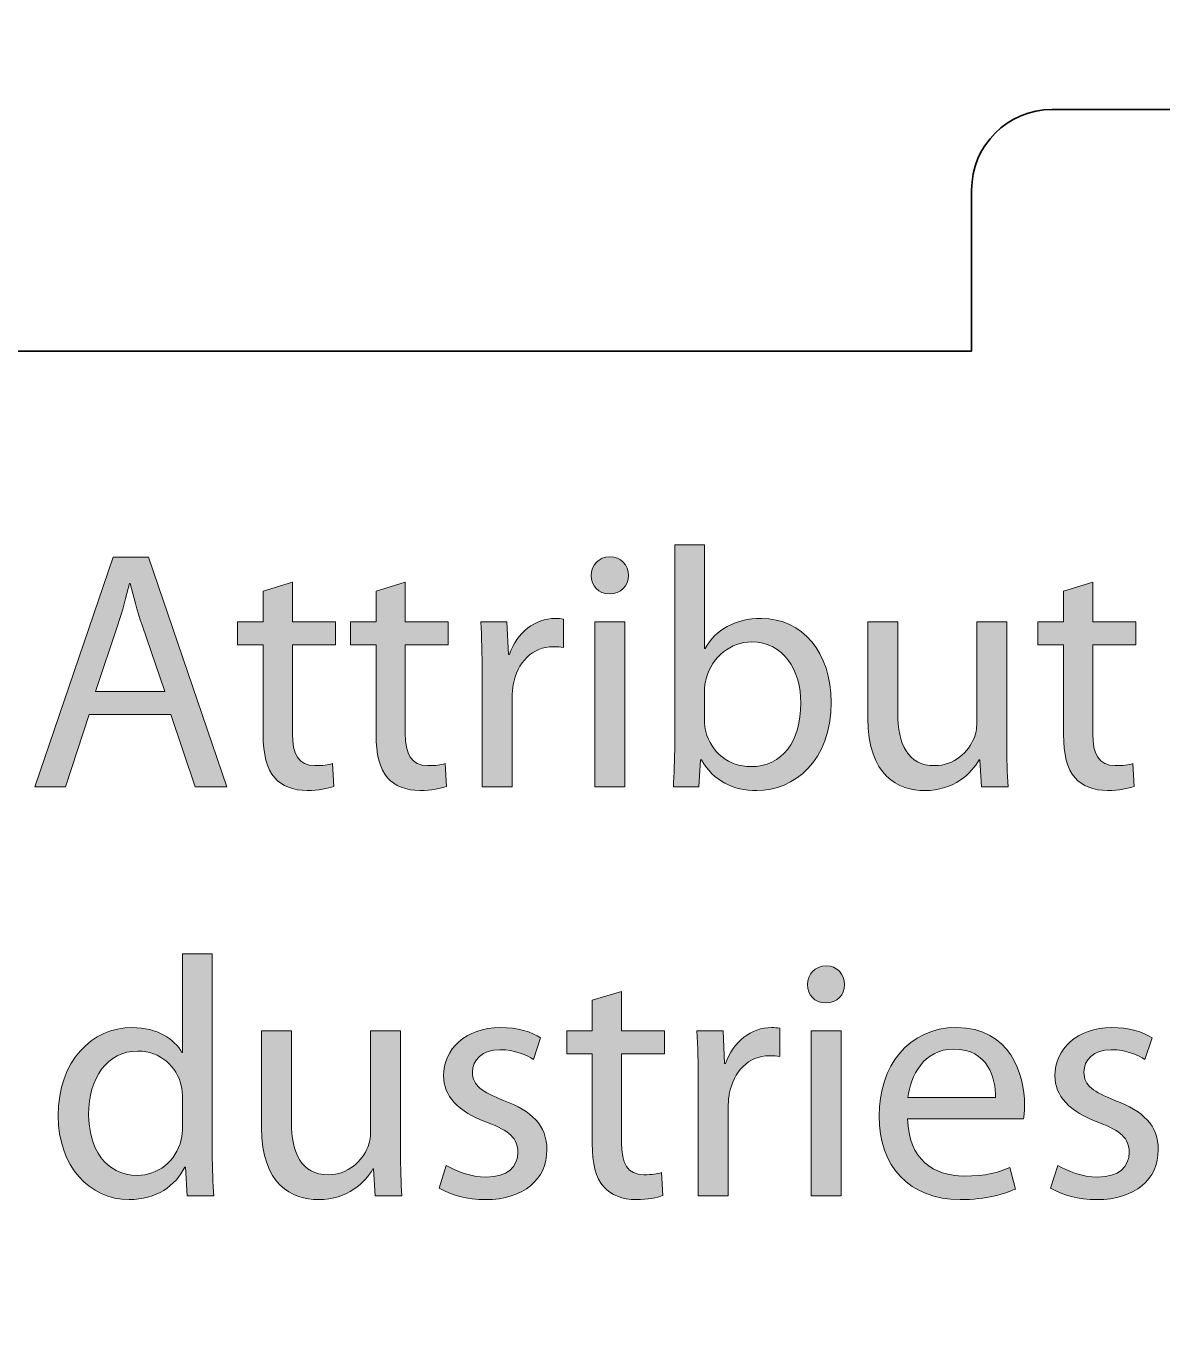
# Model space of a CAD drawing. Header units: inches. Extents: x 51 to 229, y 44 to 173.
# Drawn here: x 184.59 to 198.7, y 124.37 to 140.5 of the extents above; entities that cross this region are included whole.
import ezdxf

# ---------------------------------------------------------------- set-up
doc = ezdxf.new("R2010")
doc.units = ezdxf.units.IN
doc.header["$MEASUREMENT"] = 0
doc.layers.add('Artwork', color=7, linetype='Continuous')

# ---------------------------------------------------------------- blocks, each defined once
blk = doc.blocks.new('block 8')
at = {"layer": 'Artwork', "true_color": 0xed1c24}
h = blk.add_hatch(color=240, dxfattribs=at)
h.dxf.hatch_style = 2
edge = h.paths.add_edge_path()
edge.add_spline(control_points=[(192.647, 134.061), (192.647, 134.061), (193.015, 134.061), (193.015, 134.061), (193.015, 134.061), (193.015, 132.775), (193.015, 132.775), (193.015, 132.775), (193.023, 132.775), (193.023, 132.775), (193.155, 133.003), (193.391, 133.147), (193.722, 133.147), (194.233, 133.147), (194.589, 132.724), (194.589, 132.106), (194.589, 131.374), (194.124, 131.01), (193.667, 131.01), (193.37, 131.01), (193.133, 131.125), (192.977, 131.391), (192.977, 131.391), (192.968, 131.391), (192.968, 131.391), (192.968, 131.391), (192.947, 131.057), (192.947, 131.057), (192.947, 131.057), (192.63, 131.057), (192.63, 131.057), (192.638, 131.197), (192.647, 131.404), (192.647, 131.586), (192.647, 131.586), (192.647, 134.061), (192.647, 134.061)], knot_values=[0, 0, 0, 0, 1, 1, 1, 2, 2, 2, 3, 3, 3, 4, 4, 4, 5, 5, 5, 6, 6, 6, 7, 7, 7, 8, 8, 8, 9, 9, 9, 10, 10, 10, 11, 11, 11, 12, 12, 12, 12], degree=3, periodic=1)
edge = h.paths.add_edge_path()
edge.add_spline(control_points=[(193.015, 131.878), (193.015, 131.831), (193.019, 131.785), (193.032, 131.742), (193.1, 131.484), (193.319, 131.307), (193.59, 131.307), (193.984, 131.307), (194.212, 131.624), (194.212, 132.094), (194.212, 132.504), (194.001, 132.855), (193.599, 132.855), (193.349, 132.855), (193.112, 132.677), (193.036, 132.398), (193.023, 132.352), (193.015, 132.301), (193.015, 132.242), (193.015, 132.242), (193.015, 131.878), (193.015, 131.878)], knot_values=[0, 0, 0, 0, 1, 1, 1, 2, 2, 2, 3, 3, 3, 4, 4, 4, 5, 5, 5, 6, 6, 6, 7, 7, 7, 7], degree=3, periodic=1)
h = blk.add_hatch(color=240, dxfattribs=at)
h.dxf.hatch_style = 2
h.paths.add_polyline_path([(185.378, 131.954), (185.082, 131.057), (184.701, 131.057), (185.674, 133.909), (186.114, 133.909), (187.087, 131.057), (186.694, 131.057), (186.389, 131.954)])
edge = h.paths.add_edge_path()
edge.add_spline(control_points=[(186.317, 132.242), (186.317, 132.242), (186.034, 133.063), (186.034, 133.063), (185.97, 133.249), (185.928, 133.418), (185.886, 133.583), (185.886, 133.583), (185.877, 133.583), (185.877, 133.583), (185.835, 133.418), (185.793, 133.24), (185.733, 133.067), (185.733, 133.067), (185.454, 132.242), (185.454, 132.242), (185.454, 132.242), (186.317, 132.242), (186.317, 132.242)], knot_values=[0, 0, 0, 0, 1, 1, 1, 2, 2, 2, 3, 3, 3, 4, 4, 4, 5, 5, 5, 6, 6, 6, 6], degree=3, periodic=1)
h = blk.add_hatch(color=240, dxfattribs=at)
h.dxf.hatch_style = 2
edge = h.paths.add_edge_path()
edge.add_spline(control_points=[(192.071, 133.68), (192.071, 133.553), (191.982, 133.452), (191.834, 133.452), (191.699, 133.452), (191.61, 133.553), (191.61, 133.68), (191.61, 133.807), (191.703, 133.913), (191.842, 133.913), (191.978, 133.913), (192.071, 133.811), (192.071, 133.68)], knot_values=[0, 0, 0, 0, 1, 1, 1, 2, 2, 2, 3, 3, 3, 4, 4, 4, 4], degree=3, periodic=1)
h.paths.add_polyline_path([(191.656, 131.057), (191.656, 133.105), (192.029, 133.105), (192.029, 131.057)])
h = blk.add_hatch(color=240, dxfattribs=at)
h.dxf.hatch_style = 2
edge = h.paths.add_edge_path()
edge.add_spline(control_points=[(187.901, 133.596), (187.901, 133.596), (187.901, 133.105), (187.901, 133.105), (187.901, 133.105), (188.434, 133.105), (188.434, 133.105), (188.434, 133.105), (188.434, 132.821), (188.434, 132.821), (188.434, 132.821), (187.901, 132.821), (187.901, 132.821), (187.901, 132.821), (187.901, 131.717), (187.901, 131.717), (187.901, 131.463), (187.973, 131.319), (188.18, 131.319), (188.282, 131.319), (188.341, 131.328), (188.396, 131.345), (188.396, 131.345), (188.413, 131.061), (188.413, 131.061), (188.341, 131.036), (188.227, 131.01), (188.083, 131.01), (187.91, 131.01), (187.77, 131.07), (187.681, 131.167), (187.58, 131.281), (187.537, 131.463), (187.537, 131.704), (187.537, 131.704), (187.537, 132.821), (187.537, 132.821), (187.537, 132.821), (187.22, 132.821), (187.22, 132.821), (187.22, 132.821), (187.22, 133.105), (187.22, 133.105), (187.22, 133.105), (187.537, 133.105), (187.537, 133.105), (187.537, 133.105), (187.537, 133.486), (187.537, 133.486), (187.537, 133.486), (187.901, 133.596), (187.901, 133.596)], knot_values=[0, 0, 0, 0, 1, 1, 1, 2, 2, 2, 3, 3, 3, 4, 4, 4, 5, 5, 5, 6, 6, 6, 7, 7, 7, 8, 8, 8, 9, 9, 9, 10, 10, 10, 11, 11, 11, 12, 12, 12, 13, 13, 13, 14, 14, 14, 15, 15, 15, 16, 16, 16, 17, 17, 17, 17], degree=3, periodic=1)
h = blk.add_hatch(color=240, dxfattribs=at)
h.dxf.hatch_style = 2
edge = h.paths.add_edge_path()
edge.add_spline(control_points=[(189.302, 133.596), (189.302, 133.596), (189.302, 133.105), (189.302, 133.105), (189.302, 133.105), (189.835, 133.105), (189.835, 133.105), (189.835, 133.105), (189.835, 132.821), (189.835, 132.821), (189.835, 132.821), (189.302, 132.821), (189.302, 132.821), (189.302, 132.821), (189.302, 131.717), (189.302, 131.717), (189.302, 131.463), (189.374, 131.319), (189.582, 131.319), (189.683, 131.319), (189.742, 131.328), (189.797, 131.345), (189.797, 131.345), (189.814, 131.061), (189.814, 131.061), (189.742, 131.036), (189.628, 131.01), (189.484, 131.01), (189.311, 131.01), (189.171, 131.07), (189.082, 131.167), (188.981, 131.281), (188.938, 131.463), (188.938, 131.704), (188.938, 131.704), (188.938, 132.821), (188.938, 132.821), (188.938, 132.821), (188.621, 132.821), (188.621, 132.821), (188.621, 132.821), (188.621, 133.105), (188.621, 133.105), (188.621, 133.105), (188.938, 133.105), (188.938, 133.105), (188.938, 133.105), (188.938, 133.486), (188.938, 133.486), (188.938, 133.486), (189.302, 133.596), (189.302, 133.596)], knot_values=[0, 0, 0, 0, 1, 1, 1, 2, 2, 2, 3, 3, 3, 4, 4, 4, 5, 5, 5, 6, 6, 6, 7, 7, 7, 8, 8, 8, 9, 9, 9, 10, 10, 10, 11, 11, 11, 12, 12, 12, 13, 13, 13, 14, 14, 14, 15, 15, 15, 16, 16, 16, 17, 17, 17, 17], degree=3, periodic=1)
h = blk.add_hatch(color=240, dxfattribs=at)
h.dxf.hatch_style = 2
edge = h.paths.add_edge_path()
edge.add_spline(control_points=[(197.837, 133.596), (197.837, 133.596), (197.837, 133.105), (197.837, 133.105), (197.837, 133.105), (198.37, 133.105), (198.37, 133.105), (198.37, 133.105), (198.37, 132.821), (198.37, 132.821), (198.37, 132.821), (197.837, 132.821), (197.837, 132.821), (197.837, 132.821), (197.837, 131.717), (197.837, 131.717), (197.837, 131.463), (197.908, 131.319), (198.116, 131.319), (198.217, 131.319), (198.277, 131.328), (198.332, 131.345), (198.332, 131.345), (198.349, 131.061), (198.349, 131.061), (198.277, 131.036), (198.163, 131.01), (198.019, 131.01), (197.845, 131.01), (197.705, 131.07), (197.617, 131.167), (197.515, 131.281), (197.473, 131.463), (197.473, 131.704), (197.473, 131.704), (197.473, 132.821), (197.473, 132.821), (197.473, 132.821), (197.155, 132.821), (197.155, 132.821), (197.155, 132.821), (197.155, 133.105), (197.155, 133.105), (197.155, 133.105), (197.473, 133.105), (197.473, 133.105), (197.473, 133.105), (197.473, 133.486), (197.473, 133.486), (197.473, 133.486), (197.837, 133.596), (197.837, 133.596)], knot_values=[0, 0, 0, 0, 1, 1, 1, 2, 2, 2, 3, 3, 3, 4, 4, 4, 5, 5, 5, 6, 6, 6, 7, 7, 7, 8, 8, 8, 9, 9, 9, 10, 10, 10, 11, 11, 11, 12, 12, 12, 13, 13, 13, 14, 14, 14, 15, 15, 15, 16, 16, 16, 17, 17, 17, 17], degree=3, periodic=1)
h = blk.add_hatch(color=240, dxfattribs=at)
h.dxf.hatch_style = 2
edge = h.paths.add_edge_path()
edge.add_spline(control_points=[(190.255, 132.466), (190.255, 132.707), (190.251, 132.914), (190.238, 133.105), (190.238, 133.105), (190.564, 133.105), (190.564, 133.105), (190.564, 133.105), (190.581, 132.699), (190.581, 132.699), (190.581, 132.699), (190.594, 132.699), (190.594, 132.699), (190.687, 132.974), (190.915, 133.147), (191.165, 133.147), (191.203, 133.147), (191.232, 133.143), (191.266, 133.139), (191.266, 133.139), (191.266, 132.787), (191.266, 132.787), (191.228, 132.796), (191.19, 132.796), (191.139, 132.796), (190.877, 132.796), (190.691, 132.601), (190.64, 132.322), (190.632, 132.271), (190.627, 132.208), (190.627, 132.149), (190.627, 132.149), (190.627, 131.057), (190.627, 131.057), (190.627, 131.057), (190.255, 131.057), (190.255, 131.057), (190.255, 131.057), (190.255, 132.466), (190.255, 132.466)], knot_values=[0, 0, 0, 0, 1, 1, 1, 2, 2, 2, 3, 3, 3, 4, 4, 4, 5, 5, 5, 6, 6, 6, 7, 7, 7, 8, 8, 8, 9, 9, 9, 10, 10, 10, 11, 11, 11, 12, 12, 12, 13, 13, 13, 13], degree=3, periodic=1)
h = blk.add_hatch(color=240, dxfattribs=at)
h.dxf.hatch_style = 2
edge = h.paths.add_edge_path()
edge.add_spline(control_points=[(196.769, 131.62), (196.769, 131.404), (196.773, 131.218), (196.786, 131.057), (196.786, 131.057), (196.456, 131.057), (196.456, 131.057), (196.456, 131.057), (196.435, 131.391), (196.435, 131.391), (196.435, 131.391), (196.426, 131.391), (196.426, 131.391), (196.333, 131.226), (196.113, 131.01), (195.749, 131.01), (195.428, 131.01), (195.043, 131.192), (195.043, 131.907), (195.043, 131.907), (195.043, 133.105), (195.043, 133.105), (195.043, 133.105), (195.415, 133.105), (195.415, 133.105), (195.415, 133.105), (195.415, 131.975), (195.415, 131.975), (195.415, 131.586), (195.538, 131.319), (195.872, 131.319), (196.122, 131.319), (196.295, 131.493), (196.363, 131.662), (196.384, 131.713), (196.397, 131.78), (196.397, 131.852), (196.397, 131.852), (196.397, 133.105), (196.397, 133.105), (196.397, 133.105), (196.769, 133.105), (196.769, 133.105), (196.769, 133.105), (196.769, 131.62), (196.769, 131.62)], knot_values=[0, 0, 0, 0, 1, 1, 1, 2, 2, 2, 3, 3, 3, 4, 4, 4, 5, 5, 5, 6, 6, 6, 7, 7, 7, 8, 8, 8, 9, 9, 9, 10, 10, 10, 11, 11, 11, 12, 12, 12, 13, 13, 13, 14, 14, 14, 15, 15, 15, 15], degree=3, periodic=1)
h = blk.add_hatch(color=240, dxfattribs=at)
h.dxf.hatch_style = 2
edge = h.paths.add_edge_path()
edge.add_spline(control_points=[(186.905, 128.981), (186.905, 128.981), (186.905, 126.506), (186.905, 126.506), (186.905, 126.324), (186.914, 126.117), (186.923, 125.977), (186.923, 125.977), (186.593, 125.977), (186.593, 125.977), (186.593, 125.977), (186.575, 126.332), (186.575, 126.332), (186.575, 126.332), (186.563, 126.332), (186.563, 126.332), (186.453, 126.104), (186.207, 125.93), (185.873, 125.93), (185.378, 125.93), (184.993, 126.349), (184.993, 126.971), (184.989, 127.653), (185.416, 128.067), (185.911, 128.067), (186.229, 128.067), (186.436, 127.919), (186.529, 127.758), (186.529, 127.758), (186.537, 127.758), (186.537, 127.758), (186.537, 127.758), (186.537, 128.981), (186.537, 128.981), (186.537, 128.981), (186.905, 128.981), (186.905, 128.981)], knot_values=[0, 0, 0, 0, 1, 1, 1, 2, 2, 2, 3, 3, 3, 4, 4, 4, 5, 5, 5, 6, 6, 6, 7, 7, 7, 8, 8, 8, 9, 9, 9, 10, 10, 10, 11, 11, 11, 12, 12, 12, 12], degree=3, periodic=1)
edge = h.paths.add_edge_path()
edge.add_spline(control_points=[(186.537, 127.191), (186.537, 127.238), (186.533, 127.301), (186.52, 127.348), (186.465, 127.58), (186.263, 127.775), (185.983, 127.775), (185.598, 127.775), (185.37, 127.437), (185.37, 126.988), (185.37, 126.573), (185.577, 126.231), (185.975, 126.231), (186.224, 126.231), (186.453, 126.4), (186.52, 126.675), (186.533, 126.726), (186.537, 126.777), (186.537, 126.836), (186.537, 126.836), (186.537, 127.191), (186.537, 127.191)], knot_values=[0, 0, 0, 0, 1, 1, 1, 2, 2, 2, 3, 3, 3, 4, 4, 4, 5, 5, 5, 6, 6, 6, 7, 7, 7, 7], degree=3, periodic=1)
h = blk.add_hatch(color=240, dxfattribs=at)
h.dxf.hatch_style = 2
edge = h.paths.add_edge_path()
edge.add_spline(control_points=[(194.755, 128.6), (194.755, 128.473), (194.666, 128.372), (194.518, 128.372), (194.383, 128.372), (194.294, 128.473), (194.294, 128.6), (194.294, 128.727), (194.387, 128.833), (194.526, 128.833), (194.662, 128.833), (194.755, 128.731), (194.755, 128.6)], knot_values=[0, 0, 0, 0, 1, 1, 1, 2, 2, 2, 3, 3, 3, 4, 4, 4, 4], degree=3, periodic=1)
h.paths.add_polyline_path([(194.34, 125.977), (194.34, 128.025), (194.713, 128.025), (194.713, 125.977)])
h = blk.add_hatch(color=240, dxfattribs=at)
h.dxf.hatch_style = 2
edge = h.paths.add_edge_path()
edge.add_spline(control_points=[(191.986, 128.515), (191.986, 128.515), (191.986, 128.025), (191.986, 128.025), (191.986, 128.025), (192.52, 128.025), (192.52, 128.025), (192.52, 128.025), (192.52, 127.741), (192.52, 127.741), (192.52, 127.741), (191.986, 127.741), (191.986, 127.741), (191.986, 127.741), (191.986, 126.637), (191.986, 126.637), (191.986, 126.383), (192.058, 126.239), (192.265, 126.239), (192.367, 126.239), (192.426, 126.248), (192.481, 126.265), (192.481, 126.265), (192.498, 125.981), (192.498, 125.981), (192.426, 125.956), (192.312, 125.93), (192.168, 125.93), (191.994, 125.93), (191.855, 125.99), (191.766, 126.087), (191.664, 126.201), (191.622, 126.383), (191.622, 126.624), (191.622, 126.624), (191.622, 127.741), (191.622, 127.741), (191.622, 127.741), (191.305, 127.741), (191.305, 127.741), (191.305, 127.741), (191.305, 128.025), (191.305, 128.025), (191.305, 128.025), (191.622, 128.025), (191.622, 128.025), (191.622, 128.025), (191.622, 128.406), (191.622, 128.406), (191.622, 128.406), (191.986, 128.515), (191.986, 128.515)], knot_values=[0, 0, 0, 0, 1, 1, 1, 2, 2, 2, 3, 3, 3, 4, 4, 4, 5, 5, 5, 6, 6, 6, 7, 7, 7, 8, 8, 8, 9, 9, 9, 10, 10, 10, 11, 11, 11, 12, 12, 12, 13, 13, 13, 14, 14, 14, 15, 15, 15, 16, 16, 16, 17, 17, 17, 17], degree=3, periodic=1)
h = blk.add_hatch(color=240, dxfattribs=at)
h.dxf.hatch_style = 2
edge = h.paths.add_edge_path()
edge.add_spline(control_points=[(189.243, 126.54), (189.243, 126.324), (189.247, 126.138), (189.259, 125.977), (189.259, 125.977), (188.929, 125.977), (188.929, 125.977), (188.929, 125.977), (188.908, 126.311), (188.908, 126.311), (188.908, 126.311), (188.899, 126.311), (188.899, 126.311), (188.806, 126.146), (188.587, 125.93), (188.223, 125.93), (187.901, 125.93), (187.516, 126.112), (187.516, 126.827), (187.516, 126.827), (187.516, 128.025), (187.516, 128.025), (187.516, 128.025), (187.889, 128.025), (187.889, 128.025), (187.889, 128.025), (187.889, 126.895), (187.889, 126.895), (187.889, 126.506), (188.011, 126.239), (188.345, 126.239), (188.595, 126.239), (188.768, 126.413), (188.836, 126.582), (188.857, 126.633), (188.87, 126.7), (188.87, 126.772), (188.87, 126.772), (188.87, 128.025), (188.87, 128.025), (188.87, 128.025), (189.243, 128.025), (189.243, 128.025), (189.243, 128.025), (189.243, 126.54), (189.243, 126.54)], knot_values=[0, 0, 0, 0, 1, 1, 1, 2, 2, 2, 3, 3, 3, 4, 4, 4, 5, 5, 5, 6, 6, 6, 7, 7, 7, 8, 8, 8, 9, 9, 9, 10, 10, 10, 11, 11, 11, 12, 12, 12, 13, 13, 13, 14, 14, 14, 15, 15, 15, 15], degree=3, periodic=1)
h = blk.add_hatch(color=240, dxfattribs=at)
h.dxf.hatch_style = 2
edge = h.paths.add_edge_path()
edge.add_spline(control_points=[(189.81, 126.354), (189.925, 126.286), (190.119, 126.21), (190.306, 126.21), (190.572, 126.21), (190.699, 126.341), (190.699, 126.514), (190.699, 126.692), (190.593, 126.785), (190.322, 126.887), (189.95, 127.022), (189.777, 127.221), (189.777, 127.466), (189.777, 127.796), (190.047, 128.067), (190.483, 128.067), (190.691, 128.067), (190.872, 128.012), (190.982, 127.94), (190.982, 127.94), (190.893, 127.669), (190.893, 127.669), (190.814, 127.72), (190.665, 127.792), (190.475, 127.792), (190.255, 127.792), (190.136, 127.665), (190.136, 127.513), (190.136, 127.344), (190.255, 127.268), (190.521, 127.162), (190.872, 127.03), (191.059, 126.853), (191.059, 126.548), (191.059, 126.184), (190.775, 125.93), (190.297, 125.93), (190.073, 125.93), (189.865, 125.99), (189.722, 126.074), (189.722, 126.074), (189.81, 126.354), (189.81, 126.354)], knot_values=[0, 0, 0, 0, 1, 1, 1, 2, 2, 2, 3, 3, 3, 4, 4, 4, 5, 5, 5, 6, 6, 6, 7, 7, 7, 8, 8, 8, 9, 9, 9, 10, 10, 10, 11, 11, 11, 12, 12, 12, 13, 13, 13, 14, 14, 14, 14], degree=3, periodic=1)
h = blk.add_hatch(color=240, dxfattribs=at)
h.dxf.hatch_style = 2
edge = h.paths.add_edge_path()
edge.add_spline(control_points=[(192.939, 127.386), (192.939, 127.627), (192.935, 127.834), (192.922, 128.025), (192.922, 128.025), (193.248, 128.025), (193.248, 128.025), (193.248, 128.025), (193.265, 127.619), (193.265, 127.619), (193.265, 127.619), (193.277, 127.619), (193.277, 127.619), (193.37, 127.894), (193.599, 128.067), (193.849, 128.067), (193.887, 128.067), (193.916, 128.063), (193.95, 128.059), (193.95, 128.059), (193.95, 127.707), (193.95, 127.707), (193.912, 127.716), (193.874, 127.716), (193.823, 127.716), (193.561, 127.716), (193.375, 127.521), (193.324, 127.242), (193.315, 127.191), (193.311, 127.128), (193.311, 127.069), (193.311, 127.069), (193.311, 125.977), (193.311, 125.977), (193.311, 125.977), (192.939, 125.977), (192.939, 125.977), (192.939, 125.977), (192.939, 127.386), (192.939, 127.386)], knot_values=[0, 0, 0, 0, 1, 1, 1, 2, 2, 2, 3, 3, 3, 4, 4, 4, 5, 5, 5, 6, 6, 6, 7, 7, 7, 8, 8, 8, 9, 9, 9, 10, 10, 10, 11, 11, 11, 12, 12, 12, 13, 13, 13, 13], degree=3, periodic=1)
h = blk.add_hatch(color=240, dxfattribs=at)
h.dxf.hatch_style = 2
edge = h.paths.add_edge_path()
edge.add_spline(control_points=[(195.538, 126.933), (195.546, 126.43), (195.864, 126.222), (196.24, 126.222), (196.507, 126.222), (196.672, 126.269), (196.807, 126.328), (196.807, 126.328), (196.875, 126.062), (196.875, 126.062), (196.744, 126.002), (196.515, 125.93), (196.19, 125.93), (195.559, 125.93), (195.183, 126.349), (195.183, 126.967), (195.183, 127.585), (195.546, 128.067), (196.143, 128.067), (196.816, 128.067), (196.989, 127.483), (196.989, 127.107), (196.989, 127.03), (196.985, 126.976), (196.977, 126.933), (196.977, 126.933), (195.538, 126.933), (195.538, 126.933)], knot_values=[0, 0, 0, 0, 1, 1, 1, 2, 2, 2, 3, 3, 3, 4, 4, 4, 5, 5, 5, 6, 6, 6, 7, 7, 7, 8, 8, 8, 9, 9, 9, 9], degree=3, periodic=1)
edge = h.paths.add_edge_path()
edge.add_spline(control_points=[(196.63, 127.2), (196.634, 127.432), (196.532, 127.8), (196.113, 127.8), (195.733, 127.8), (195.572, 127.458), (195.542, 127.2), (195.542, 127.2), (196.63, 127.2), (196.63, 127.2)], knot_values=[0, 0, 0, 0, 1, 1, 1, 2, 2, 2, 3, 3, 3, 3], degree=3, periodic=1)
h = blk.add_hatch(color=240, dxfattribs=at)
h.dxf.hatch_style = 2
edge = h.paths.add_edge_path()
edge.add_spline(control_points=[(197.401, 126.354), (197.515, 126.286), (197.71, 126.21), (197.896, 126.21), (198.163, 126.21), (198.289, 126.341), (198.289, 126.514), (198.289, 126.692), (198.183, 126.785), (197.912, 126.887), (197.54, 127.022), (197.367, 127.221), (197.367, 127.466), (197.367, 127.796), (197.638, 128.067), (198.074, 128.067), (198.281, 128.067), (198.463, 128.012), (198.573, 127.94), (198.573, 127.94), (198.484, 127.669), (198.484, 127.669), (198.404, 127.72), (198.256, 127.792), (198.065, 127.792), (197.845, 127.792), (197.726, 127.665), (197.726, 127.513), (197.726, 127.344), (197.845, 127.268), (198.112, 127.162), (198.463, 127.03), (198.649, 126.853), (198.649, 126.548), (198.649, 126.184), (198.365, 125.93), (197.887, 125.93), (197.663, 125.93), (197.456, 125.99), (197.312, 126.074), (197.312, 126.074), (197.401, 126.354), (197.401, 126.354)], knot_values=[0, 0, 0, 0, 1, 1, 1, 2, 2, 2, 3, 3, 3, 4, 4, 4, 5, 5, 5, 6, 6, 6, 7, 7, 7, 8, 8, 8, 9, 9, 9, 10, 10, 10, 11, 11, 11, 12, 12, 12, 13, 13, 13, 14, 14, 14, 14], degree=3, periodic=1)
at = {"layer": 'Artwork', "lineweight": 0}
for points in [[(185.378, 131.954), (185.082, 131.057), (184.701, 131.057), (185.674, 133.909), (186.114, 133.909), (187.087, 131.057), (186.694, 131.057), (186.389, 131.954), (185.378, 131.954)], [(191.656, 131.057), (191.656, 133.105), (192.029, 133.105), (192.029, 131.057), (191.656, 131.057)], [(194.34, 125.977), (194.34, 128.025), (194.713, 128.025), (194.713, 125.977), (194.34, 125.977)]]:
    blk.add_lwpolyline(points, dxfattribs=at)
for points, knots in [([(192.647, 134.061), (192.647, 134.061), (193.015, 134.061), (193.015, 134.061), (193.015, 134.061), (193.015, 132.775), (193.015, 132.775), (193.015, 132.775), (193.023, 132.775), (193.023, 132.775), (193.155, 133.003), (193.391, 133.147), (193.722, 133.147), (194.233, 133.147), (194.589, 132.724), (194.589, 132.106), (194.589, 131.374), (194.124, 131.01), (193.667, 131.01), (193.37, 131.01), (193.133, 131.125), (192.977, 131.391), (192.977, 131.391), (192.968, 131.391), (192.968, 131.391), (192.968, 131.391), (192.947, 131.057), (192.947, 131.057), (192.947, 131.057), (192.63, 131.057), (192.63, 131.057), (192.638, 131.197), (192.647, 131.404), (192.647, 131.586), (192.647, 131.586), (192.647, 134.061), (192.647, 134.061)], [0, 0, 0, 0, 1, 1, 1, 2, 2, 2, 3, 3, 3, 4, 4, 4, 5, 5, 5, 6, 6, 6, 7, 7, 7, 8, 8, 8, 9, 9, 9, 10, 10, 10, 11, 11, 11, 12, 12, 12, 12]), ([(192.071, 133.68), (192.071, 133.553), (191.982, 133.452), (191.834, 133.452), (191.699, 133.452), (191.61, 133.553), (191.61, 133.68), (191.61, 133.807), (191.703, 133.913), (191.842, 133.913), (191.978, 133.913), (192.071, 133.811), (192.071, 133.68)], [0, 0, 0, 0, 1, 1, 1, 2, 2, 2, 3, 3, 3, 4, 4, 4, 4]), ([(186.317, 132.242), (186.317, 132.242), (186.034, 133.063), (186.034, 133.063), (185.97, 133.249), (185.928, 133.418), (185.886, 133.583), (185.886, 133.583), (185.877, 133.583), (185.877, 133.583), (185.835, 133.418), (185.793, 133.24), (185.733, 133.067), (185.733, 133.067), (185.454, 132.242), (185.454, 132.242), (185.454, 132.242), (186.317, 132.242), (186.317, 132.242)], [0, 0, 0, 0, 1, 1, 1, 2, 2, 2, 3, 3, 3, 4, 4, 4, 5, 5, 5, 6, 6, 6, 6]), ([(187.901, 133.596), (187.901, 133.596), (187.901, 133.105), (187.901, 133.105), (187.901, 133.105), (188.434, 133.105), (188.434, 133.105), (188.434, 133.105), (188.434, 132.821), (188.434, 132.821), (188.434, 132.821), (187.901, 132.821), (187.901, 132.821), (187.901, 132.821), (187.901, 131.717), (187.901, 131.717), (187.901, 131.463), (187.973, 131.319), (188.18, 131.319), (188.282, 131.319), (188.341, 131.328), (188.396, 131.345), (188.396, 131.345), (188.413, 131.061), (188.413, 131.061), (188.341, 131.036), (188.227, 131.01), (188.083, 131.01), (187.91, 131.01), (187.77, 131.07), (187.681, 131.167), (187.58, 131.281), (187.537, 131.463), (187.537, 131.704), (187.537, 131.704), (187.537, 132.821), (187.537, 132.821), (187.537, 132.821), (187.22, 132.821), (187.22, 132.821), (187.22, 132.821), (187.22, 133.105), (187.22, 133.105), (187.22, 133.105), (187.537, 133.105), (187.537, 133.105), (187.537, 133.105), (187.537, 133.486), (187.537, 133.486), (187.537, 133.486), (187.901, 133.596), (187.901, 133.596)], [0, 0, 0, 0, 1, 1, 1, 2, 2, 2, 3, 3, 3, 4, 4, 4, 5, 5, 5, 6, 6, 6, 7, 7, 7, 8, 8, 8, 9, 9, 9, 10, 10, 10, 11, 11, 11, 12, 12, 12, 13, 13, 13, 14, 14, 14, 15, 15, 15, 16, 16, 16, 17, 17, 17, 17]), ([(189.302, 133.596), (189.302, 133.596), (189.302, 133.105), (189.302, 133.105), (189.302, 133.105), (189.835, 133.105), (189.835, 133.105), (189.835, 133.105), (189.835, 132.821), (189.835, 132.821), (189.835, 132.821), (189.302, 132.821), (189.302, 132.821), (189.302, 132.821), (189.302, 131.717), (189.302, 131.717), (189.302, 131.463), (189.374, 131.319), (189.582, 131.319), (189.683, 131.319), (189.742, 131.328), (189.797, 131.345), (189.797, 131.345), (189.814, 131.061), (189.814, 131.061), (189.742, 131.036), (189.628, 131.01), (189.484, 131.01), (189.311, 131.01), (189.171, 131.07), (189.082, 131.167), (188.981, 131.281), (188.938, 131.463), (188.938, 131.704), (188.938, 131.704), (188.938, 132.821), (188.938, 132.821), (188.938, 132.821), (188.621, 132.821), (188.621, 132.821), (188.621, 132.821), (188.621, 133.105), (188.621, 133.105), (188.621, 133.105), (188.938, 133.105), (188.938, 133.105), (188.938, 133.105), (188.938, 133.486), (188.938, 133.486), (188.938, 133.486), (189.302, 133.596), (189.302, 133.596)], [0, 0, 0, 0, 1, 1, 1, 2, 2, 2, 3, 3, 3, 4, 4, 4, 5, 5, 5, 6, 6, 6, 7, 7, 7, 8, 8, 8, 9, 9, 9, 10, 10, 10, 11, 11, 11, 12, 12, 12, 13, 13, 13, 14, 14, 14, 15, 15, 15, 16, 16, 16, 17, 17, 17, 17]), ([(197.837, 133.596), (197.837, 133.596), (197.837, 133.105), (197.837, 133.105), (197.837, 133.105), (198.37, 133.105), (198.37, 133.105), (198.37, 133.105), (198.37, 132.821), (198.37, 132.821), (198.37, 132.821), (197.837, 132.821), (197.837, 132.821), (197.837, 132.821), (197.837, 131.717), (197.837, 131.717), (197.837, 131.463), (197.908, 131.319), (198.116, 131.319), (198.217, 131.319), (198.277, 131.328), (198.332, 131.345), (198.332, 131.345), (198.349, 131.061), (198.349, 131.061), (198.277, 131.036), (198.163, 131.01), (198.019, 131.01), (197.845, 131.01), (197.705, 131.07), (197.617, 131.167), (197.515, 131.281), (197.473, 131.463), (197.473, 131.704), (197.473, 131.704), (197.473, 132.821), (197.473, 132.821), (197.473, 132.821), (197.155, 132.821), (197.155, 132.821), (197.155, 132.821), (197.155, 133.105), (197.155, 133.105), (197.155, 133.105), (197.473, 133.105), (197.473, 133.105), (197.473, 133.105), (197.473, 133.486), (197.473, 133.486), (197.473, 133.486), (197.837, 133.596), (197.837, 133.596)], [0, 0, 0, 0, 1, 1, 1, 2, 2, 2, 3, 3, 3, 4, 4, 4, 5, 5, 5, 6, 6, 6, 7, 7, 7, 8, 8, 8, 9, 9, 9, 10, 10, 10, 11, 11, 11, 12, 12, 12, 13, 13, 13, 14, 14, 14, 15, 15, 15, 16, 16, 16, 17, 17, 17, 17]), ([(190.255, 132.466), (190.255, 132.707), (190.251, 132.914), (190.238, 133.105), (190.238, 133.105), (190.564, 133.105), (190.564, 133.105), (190.564, 133.105), (190.581, 132.699), (190.581, 132.699), (190.581, 132.699), (190.594, 132.699), (190.594, 132.699), (190.687, 132.974), (190.915, 133.147), (191.165, 133.147), (191.203, 133.147), (191.232, 133.143), (191.266, 133.139), (191.266, 133.139), (191.266, 132.787), (191.266, 132.787), (191.228, 132.796), (191.19, 132.796), (191.139, 132.796), (190.877, 132.796), (190.691, 132.601), (190.64, 132.322), (190.632, 132.271), (190.627, 132.208), (190.627, 132.149), (190.627, 132.149), (190.627, 131.057), (190.627, 131.057), (190.627, 131.057), (190.255, 131.057), (190.255, 131.057), (190.255, 131.057), (190.255, 132.466), (190.255, 132.466)], [0, 0, 0, 0, 1, 1, 1, 2, 2, 2, 3, 3, 3, 4, 4, 4, 5, 5, 5, 6, 6, 6, 7, 7, 7, 8, 8, 8, 9, 9, 9, 10, 10, 10, 11, 11, 11, 12, 12, 12, 13, 13, 13, 13]), ([(196.769, 131.62), (196.769, 131.404), (196.773, 131.218), (196.786, 131.057), (196.786, 131.057), (196.456, 131.057), (196.456, 131.057), (196.456, 131.057), (196.435, 131.391), (196.435, 131.391), (196.435, 131.391), (196.426, 131.391), (196.426, 131.391), (196.333, 131.226), (196.113, 131.01), (195.749, 131.01), (195.428, 131.01), (195.043, 131.192), (195.043, 131.907), (195.043, 131.907), (195.043, 133.105), (195.043, 133.105), (195.043, 133.105), (195.415, 133.105), (195.415, 133.105), (195.415, 133.105), (195.415, 131.975), (195.415, 131.975), (195.415, 131.586), (195.538, 131.319), (195.872, 131.319), (196.122, 131.319), (196.295, 131.493), (196.363, 131.662), (196.384, 131.713), (196.397, 131.78), (196.397, 131.852), (196.397, 131.852), (196.397, 133.105), (196.397, 133.105), (196.397, 133.105), (196.769, 133.105), (196.769, 133.105), (196.769, 133.105), (196.769, 131.62), (196.769, 131.62)], [0, 0, 0, 0, 1, 1, 1, 2, 2, 2, 3, 3, 3, 4, 4, 4, 5, 5, 5, 6, 6, 6, 7, 7, 7, 8, 8, 8, 9, 9, 9, 10, 10, 10, 11, 11, 11, 12, 12, 12, 13, 13, 13, 14, 14, 14, 15, 15, 15, 15]), ([(193.015, 131.878), (193.015, 131.831), (193.019, 131.785), (193.032, 131.742), (193.1, 131.484), (193.319, 131.307), (193.59, 131.307), (193.984, 131.307), (194.212, 131.624), (194.212, 132.094), (194.212, 132.504), (194.001, 132.855), (193.599, 132.855), (193.349, 132.855), (193.112, 132.677), (193.036, 132.398), (193.023, 132.352), (193.015, 132.301), (193.015, 132.242), (193.015, 132.242), (193.015, 131.878), (193.015, 131.878)], [0, 0, 0, 0, 1, 1, 1, 2, 2, 2, 3, 3, 3, 4, 4, 4, 5, 5, 5, 6, 6, 6, 7, 7, 7, 7]), ([(186.905, 128.981), (186.905, 128.981), (186.905, 126.506), (186.905, 126.506), (186.905, 126.324), (186.914, 126.117), (186.923, 125.977), (186.923, 125.977), (186.593, 125.977), (186.593, 125.977), (186.593, 125.977), (186.575, 126.332), (186.575, 126.332), (186.575, 126.332), (186.563, 126.332), (186.563, 126.332), (186.453, 126.104), (186.207, 125.93), (185.873, 125.93), (185.378, 125.93), (184.993, 126.349), (184.993, 126.971), (184.989, 127.653), (185.416, 128.067), (185.911, 128.067), (186.229, 128.067), (186.436, 127.919), (186.529, 127.758), (186.529, 127.758), (186.537, 127.758), (186.537, 127.758), (186.537, 127.758), (186.537, 128.981), (186.537, 128.981), (186.537, 128.981), (186.905, 128.981), (186.905, 128.981)], [0, 0, 0, 0, 1, 1, 1, 2, 2, 2, 3, 3, 3, 4, 4, 4, 5, 5, 5, 6, 6, 6, 7, 7, 7, 8, 8, 8, 9, 9, 9, 10, 10, 10, 11, 11, 11, 12, 12, 12, 12]), ([(194.755, 128.6), (194.755, 128.473), (194.666, 128.372), (194.518, 128.372), (194.383, 128.372), (194.294, 128.473), (194.294, 128.6), (194.294, 128.727), (194.387, 128.833), (194.526, 128.833), (194.662, 128.833), (194.755, 128.731), (194.755, 128.6)], [0, 0, 0, 0, 1, 1, 1, 2, 2, 2, 3, 3, 3, 4, 4, 4, 4]), ([(191.986, 128.515), (191.986, 128.515), (191.986, 128.025), (191.986, 128.025), (191.986, 128.025), (192.52, 128.025), (192.52, 128.025), (192.52, 128.025), (192.52, 127.741), (192.52, 127.741), (192.52, 127.741), (191.986, 127.741), (191.986, 127.741), (191.986, 127.741), (191.986, 126.637), (191.986, 126.637), (191.986, 126.383), (192.058, 126.239), (192.265, 126.239), (192.367, 126.239), (192.426, 126.248), (192.481, 126.265), (192.481, 126.265), (192.498, 125.981), (192.498, 125.981), (192.426, 125.956), (192.312, 125.93), (192.168, 125.93), (191.994, 125.93), (191.855, 125.99), (191.766, 126.087), (191.664, 126.201), (191.622, 126.383), (191.622, 126.624), (191.622, 126.624), (191.622, 127.741), (191.622, 127.741), (191.622, 127.741), (191.305, 127.741), (191.305, 127.741), (191.305, 127.741), (191.305, 128.025), (191.305, 128.025), (191.305, 128.025), (191.622, 128.025), (191.622, 128.025), (191.622, 128.025), (191.622, 128.406), (191.622, 128.406), (191.622, 128.406), (191.986, 128.515), (191.986, 128.515)], [0, 0, 0, 0, 1, 1, 1, 2, 2, 2, 3, 3, 3, 4, 4, 4, 5, 5, 5, 6, 6, 6, 7, 7, 7, 8, 8, 8, 9, 9, 9, 10, 10, 10, 11, 11, 11, 12, 12, 12, 13, 13, 13, 14, 14, 14, 15, 15, 15, 16, 16, 16, 17, 17, 17, 17]), ([(189.243, 126.54), (189.243, 126.324), (189.247, 126.138), (189.259, 125.977), (189.259, 125.977), (188.929, 125.977), (188.929, 125.977), (188.929, 125.977), (188.908, 126.311), (188.908, 126.311), (188.908, 126.311), (188.899, 126.311), (188.899, 126.311), (188.806, 126.146), (188.587, 125.93), (188.223, 125.93), (187.901, 125.93), (187.516, 126.112), (187.516, 126.827), (187.516, 126.827), (187.516, 128.025), (187.516, 128.025), (187.516, 128.025), (187.889, 128.025), (187.889, 128.025), (187.889, 128.025), (187.889, 126.895), (187.889, 126.895), (187.889, 126.506), (188.011, 126.239), (188.345, 126.239), (188.595, 126.239), (188.768, 126.413), (188.836, 126.582), (188.857, 126.633), (188.87, 126.7), (188.87, 126.772), (188.87, 126.772), (188.87, 128.025), (188.87, 128.025), (188.87, 128.025), (189.243, 128.025), (189.243, 128.025), (189.243, 128.025), (189.243, 126.54), (189.243, 126.54)], [0, 0, 0, 0, 1, 1, 1, 2, 2, 2, 3, 3, 3, 4, 4, 4, 5, 5, 5, 6, 6, 6, 7, 7, 7, 8, 8, 8, 9, 9, 9, 10, 10, 10, 11, 11, 11, 12, 12, 12, 13, 13, 13, 14, 14, 14, 15, 15, 15, 15]), ([(189.81, 126.354), (189.925, 126.286), (190.119, 126.21), (190.306, 126.21), (190.572, 126.21), (190.699, 126.341), (190.699, 126.514), (190.699, 126.692), (190.593, 126.785), (190.322, 126.887), (189.95, 127.022), (189.777, 127.221), (189.777, 127.466), (189.777, 127.796), (190.047, 128.067), (190.483, 128.067), (190.691, 128.067), (190.872, 128.012), (190.982, 127.94), (190.982, 127.94), (190.893, 127.669), (190.893, 127.669), (190.814, 127.72), (190.665, 127.792), (190.475, 127.792), (190.255, 127.792), (190.136, 127.665), (190.136, 127.513), (190.136, 127.344), (190.255, 127.268), (190.521, 127.162), (190.872, 127.03), (191.059, 126.853), (191.059, 126.548), (191.059, 126.184), (190.775, 125.93), (190.297, 125.93), (190.073, 125.93), (189.865, 125.99), (189.722, 126.074), (189.722, 126.074), (189.81, 126.354), (189.81, 126.354)], [0, 0, 0, 0, 1, 1, 1, 2, 2, 2, 3, 3, 3, 4, 4, 4, 5, 5, 5, 6, 6, 6, 7, 7, 7, 8, 8, 8, 9, 9, 9, 10, 10, 10, 11, 11, 11, 12, 12, 12, 13, 13, 13, 14, 14, 14, 14]), ([(192.939, 127.386), (192.939, 127.627), (192.935, 127.834), (192.922, 128.025), (192.922, 128.025), (193.248, 128.025), (193.248, 128.025), (193.248, 128.025), (193.265, 127.619), (193.265, 127.619), (193.265, 127.619), (193.277, 127.619), (193.277, 127.619), (193.37, 127.894), (193.599, 128.067), (193.849, 128.067), (193.887, 128.067), (193.916, 128.063), (193.95, 128.059), (193.95, 128.059), (193.95, 127.707), (193.95, 127.707), (193.912, 127.716), (193.874, 127.716), (193.823, 127.716), (193.561, 127.716), (193.375, 127.521), (193.324, 127.242), (193.315, 127.191), (193.311, 127.128), (193.311, 127.069), (193.311, 127.069), (193.311, 125.977), (193.311, 125.977), (193.311, 125.977), (192.939, 125.977), (192.939, 125.977), (192.939, 125.977), (192.939, 127.386), (192.939, 127.386)], [0, 0, 0, 0, 1, 1, 1, 2, 2, 2, 3, 3, 3, 4, 4, 4, 5, 5, 5, 6, 6, 6, 7, 7, 7, 8, 8, 8, 9, 9, 9, 10, 10, 10, 11, 11, 11, 12, 12, 12, 13, 13, 13, 13]), ([(195.538, 126.933), (195.546, 126.43), (195.864, 126.222), (196.24, 126.222), (196.507, 126.222), (196.672, 126.269), (196.807, 126.328), (196.807, 126.328), (196.875, 126.062), (196.875, 126.062), (196.744, 126.002), (196.515, 125.93), (196.19, 125.93), (195.559, 125.93), (195.183, 126.349), (195.183, 126.967), (195.183, 127.585), (195.546, 128.067), (196.143, 128.067), (196.816, 128.067), (196.989, 127.483), (196.989, 127.107), (196.989, 127.03), (196.985, 126.976), (196.977, 126.933), (196.977, 126.933), (195.538, 126.933), (195.538, 126.933)], [0, 0, 0, 0, 1, 1, 1, 2, 2, 2, 3, 3, 3, 4, 4, 4, 5, 5, 5, 6, 6, 6, 7, 7, 7, 8, 8, 8, 9, 9, 9, 9]), ([(197.401, 126.354), (197.515, 126.286), (197.71, 126.21), (197.896, 126.21), (198.163, 126.21), (198.289, 126.341), (198.289, 126.514), (198.289, 126.692), (198.183, 126.785), (197.912, 126.887), (197.54, 127.022), (197.367, 127.221), (197.367, 127.466), (197.367, 127.796), (197.638, 128.067), (198.074, 128.067), (198.281, 128.067), (198.463, 128.012), (198.573, 127.94), (198.573, 127.94), (198.484, 127.669), (198.484, 127.669), (198.404, 127.72), (198.256, 127.792), (198.065, 127.792), (197.845, 127.792), (197.726, 127.665), (197.726, 127.513), (197.726, 127.344), (197.845, 127.268), (198.112, 127.162), (198.463, 127.03), (198.649, 126.853), (198.649, 126.548), (198.649, 126.184), (198.365, 125.93), (197.887, 125.93), (197.663, 125.93), (197.456, 125.99), (197.312, 126.074), (197.312, 126.074), (197.401, 126.354), (197.401, 126.354)], [0, 0, 0, 0, 1, 1, 1, 2, 2, 2, 3, 3, 3, 4, 4, 4, 5, 5, 5, 6, 6, 6, 7, 7, 7, 8, 8, 8, 9, 9, 9, 10, 10, 10, 11, 11, 11, 12, 12, 12, 13, 13, 13, 14, 14, 14, 14]), ([(186.537, 127.191), (186.537, 127.238), (186.533, 127.301), (186.52, 127.348), (186.465, 127.58), (186.263, 127.775), (185.983, 127.775), (185.598, 127.775), (185.37, 127.437), (185.37, 126.988), (185.37, 126.573), (185.577, 126.231), (185.975, 126.231), (186.224, 126.231), (186.453, 126.4), (186.52, 126.675), (186.533, 126.726), (186.537, 126.777), (186.537, 126.836), (186.537, 126.836), (186.537, 127.191), (186.537, 127.191)], [0, 0, 0, 0, 1, 1, 1, 2, 2, 2, 3, 3, 3, 4, 4, 4, 5, 5, 5, 6, 6, 6, 7, 7, 7, 7]), ([(196.63, 127.2), (196.634, 127.432), (196.532, 127.8), (196.113, 127.8), (195.733, 127.8), (195.572, 127.458), (195.542, 127.2), (195.542, 127.2), (196.63, 127.2), (196.63, 127.2)], [0, 0, 0, 0, 1, 1, 1, 2, 2, 2, 3, 3, 3, 3])]:
    blk.add_open_spline(points, degree=3, knots=knots, dxfattribs=at)

msp = doc.modelspace()

# ---------------------------------------------------------------- linework, layer by layer
at = {"layer": 'Artwork', "color": 179, "lineweight": 35, "true_color": 0x231f20}
for points, knots in [([(150.882, 169.767), (150.882, 171.424), (152.225, 172.767), (153.882, 172.767), (153.882, 172.767), (215.282, 172.767), (215.282, 172.767), (216.939, 172.767), (218.282, 171.424), (218.282, 169.767), (218.282, 169.767), (218.282, 143.967), (218.282, 143.967), (218.282, 141.206), (216.044, 138.968), (213.282, 138.968), (211.432, 138.968), (209.821, 139.974), (208.956, 141.467), (208.956, 141.467), (160.208, 141.467), (160.208, 141.467), (159.343, 139.974), (157.732, 138.968), (155.882, 138.968), (153.12, 138.968), (150.882, 141.206), (150.882, 143.967), (150.882, 143.967), (150.882, 169.767), (150.882, 169.767)], [0, 0, 0, 0, 1, 1, 1, 2, 2, 2, 3, 3, 3, 4, 4, 4, 5, 5, 5, 6, 6, 6, 7, 7, 7, 8, 8, 8, 9, 9, 9, 10, 10, 10, 10]), ([(228.582, 80.968), (228.582, 80.415), (228.134, 79.968), (227.582, 79.968), (227.582, 79.968), (208.332, 79.968), (208.332, 79.968), (208.332, 79.968), (208.332, 77.968), (208.332, 77.968), (208.332, 77.415), (207.884, 76.968), (207.332, 76.968), (207.332, 76.968), (197.332, 76.968), (197.332, 76.968), (196.78, 76.968), (196.332, 77.415), (196.332, 77.968), (196.332, 77.968), (196.332, 79.968), (196.332, 79.968), (196.332, 79.968), (172.832, 79.968), (172.832, 79.968), (172.832, 79.968), (172.832, 77.968), (172.832, 77.968), (172.832, 77.415), (172.384, 76.968), (171.832, 76.968), (171.832, 76.968), (161.832, 76.968), (161.832, 76.968), (161.28, 76.968), (160.832, 77.415), (160.832, 77.968), (160.832, 77.968), (160.832, 79.968), (160.832, 79.968), (160.832, 79.968), (141.582, 79.968), (141.582, 79.968), (141.03, 79.968), (140.582, 80.415), (140.582, 80.968), (140.582, 80.968), (140.582, 135.468), (140.582, 135.468), (140.582, 136.02), (141.03, 136.467), (141.582, 136.467), (141.582, 136.467), (160.832, 136.467), (160.832, 136.467), (160.832, 136.467), (160.832, 138.468), (160.832, 138.468), (160.832, 139.02), (161.28, 139.467), (161.832, 139.467), (161.832, 139.467), (171.832, 139.467), (171.832, 139.467), (172.384, 139.467), (172.832, 139.02), (172.832, 138.468), (172.832, 138.468), (172.832, 136.467), (172.832, 136.467), (172.832, 136.467), (196.332, 136.467), (196.332, 136.467), (196.332, 136.467), (196.332, 138.468), (196.332, 138.468), (196.332, 139.02), (196.78, 139.467), (197.332, 139.467), (197.332, 139.467), (207.332, 139.467), (207.332, 139.467), (207.884, 139.467), (208.332, 139.02), (208.332, 138.468), (208.332, 138.468), (208.332, 136.467), (208.332, 136.467), (208.332, 136.467), (227.582, 136.467), (227.582, 136.467), (228.134, 136.467), (228.582, 136.02), (228.582, 135.468), (228.582, 135.468), (228.582, 80.968), (228.582, 80.968)], [0, 0, 0, 0, 1, 1, 1, 2, 2, 2, 3, 3, 3, 4, 4, 4, 5, 5, 5, 6, 6, 6, 7, 7, 7, 8, 8, 8, 9, 9, 9, 10, 10, 10, 11, 11, 11, 12, 12, 12, 13, 13, 13, 14, 14, 14, 15, 15, 15, 16, 16, 16, 17, 17, 17, 18, 18, 18, 19, 19, 19, 20, 20, 20, 21, 21, 21, 22, 22, 22, 23, 23, 23, 24, 24, 24, 25, 25, 25, 26, 26, 26, 27, 27, 27, 28, 28, 28, 29, 29, 29, 30, 30, 30, 31, 31, 31, 32, 32, 32, 32])]:
    msp.add_open_spline(points, degree=3, knots=knots, dxfattribs=at)

# ---------------------------------------------------------------- block references
at = {"layer": 'Artwork'}
msp.add_blockref('block 8', (0, 0), dxfattribs=at)

doc.saveas('drawing.dxf')
